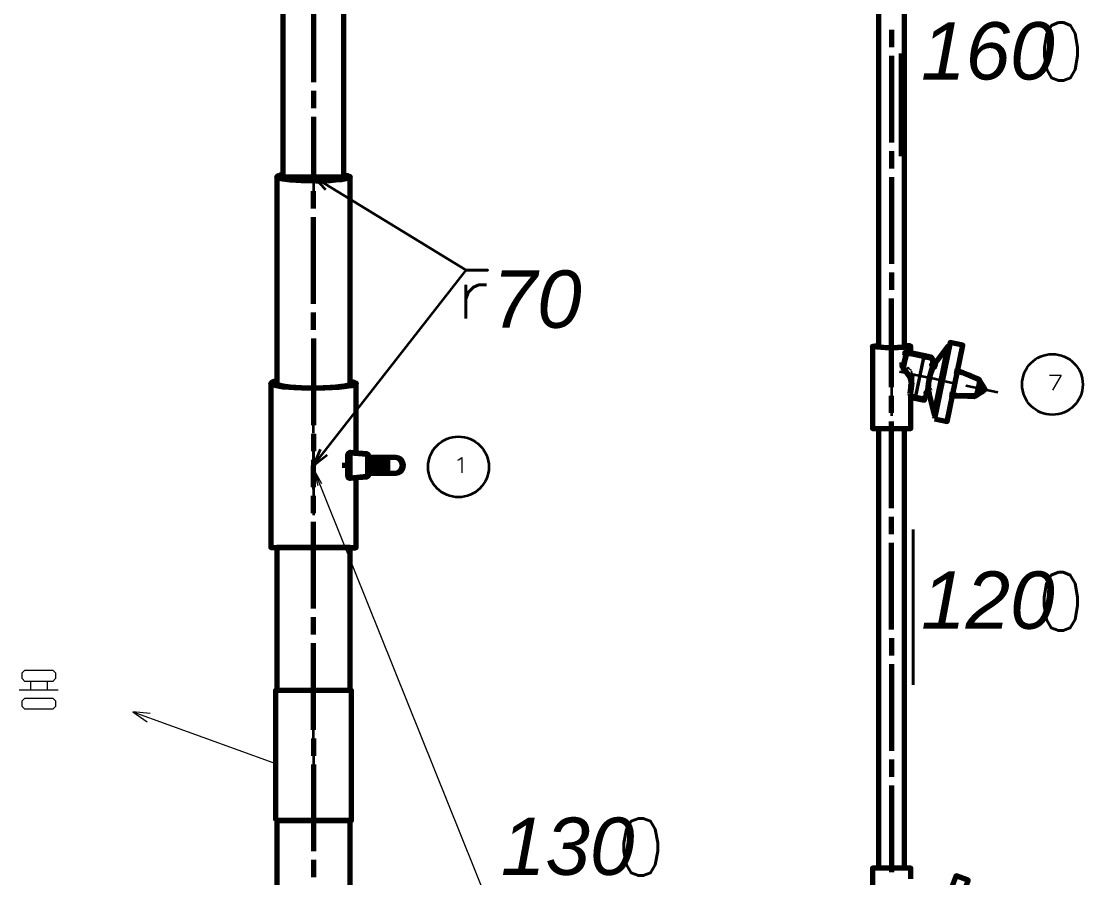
# Model space of a CAD drawing. Extents: x 0 to 174, y 0 to 33.
# Drawn here: x 29.973 to 34.793, y 11.272 to 15.164 of the extents above; entities that cross this region are included whole.
import ezdxf
from ezdxf.enums import TextEntityAlignment as Align

# ---------------------------------------------------------------- set-up
doc = ezdxf.new("R2010")
doc.units = 0
doc.layers.add('PDF2_문자', color=7, linetype='Continuous')
doc.layers.add('PDF2_형상', color=157, linetype='Continuous', true_color=0x405f80)
doc.layers.add('YOLO_TEXT', color=3, linetype='Continuous', true_color=0x008230)
doc.styles.add('OCR_LATIN', font='txt.shx')
doc.styles.add('PDF LucidaHandwriting Italic', font='ariali.ttf')

msp = doc.modelspace()

# ---------------------------------------------------------------- linework, layer by layer
at = {"layer": 'PDF2_형상', "lineweight": 70}
for points in [[(31.1608, 17.2724), (31.1608, 14.4561), (31.4383, 14.4561), (31.4383, 17.0661)], [(33.8661, 16.4933), (33.8661, 13.6862), (33.8661, 13.6861), (33.8664, 13.6858), (33.8671, 13.6856), (33.87, 13.6847), (33.8875, 13.6829), (33.9282, 13.6819), (33.9521, 13.6824), (33.9712, 13.6835), (33.9808, 13.6849), (33.9842, 13.6862), (33.9842, 16.4933)], [(31.1608, 14.4667), (31.149, 14.4642), (31.1404, 14.4615), (31.136, 14.4594), (31.134, 14.4578), (31.1333, 14.4561)], [(31.4383, 14.4665), (31.4553, 14.4628), (31.4635, 14.4593), (31.4653, 14.4578), (31.4657, 14.4571), (31.4658, 14.4564), (31.4658, 14.4557), (31.4656, 14.4549), (31.465, 14.4542), (31.464, 14.4533), (31.4604, 14.4512), (31.4537, 14.449), (31.4414, 14.4461), (31.4251, 14.4436), (31.4019, 14.4411), (31.375, 14.4392), (31.3435, 14.4378), (31.3101, 14.4371), (31.2454, 14.4382), (31.1937, 14.4414), (31.1603, 14.4457), (31.1426, 14.4499), (31.1353, 14.4532), (31.1337, 14.4547), (31.1335, 14.4554), (31.1333, 14.4561), (31.1333, 13.5174), (31.1335, 13.5167), (31.1337, 13.516), (31.1353, 13.5144), (31.1426, 13.5111), (31.1603, 13.5069), (31.1937, 13.5026), (31.2454, 13.4993), (31.3101, 13.4983), (31.3435, 13.499), (31.375, 13.5004), (31.4019, 13.5024), (31.4251, 13.5049), (31.4414, 13.5074), (31.4537, 13.5103), (31.4604, 13.5125), (31.464, 13.5144), (31.4658, 13.5174), (31.4658, 14.4561)], [(34.0118, 13.6569), (34.0118, 13.6862), (34.0108, 13.6854), (34.0081, 13.6844), (33.9993, 13.6829), (33.9803, 13.6812), (33.9549, 13.6803), (33.8972, 13.6801), (33.8582, 13.6822), (33.8424, 13.6844), (33.8396, 13.6853), (33.8389, 13.6857), (33.8386, 13.686), (33.8386, 13.6861), (33.8386, 13.6862), (33.8386, 13.6864), (33.8386, 13.6865), (33.8387, 13.6867), (33.8393, 13.6872), (33.8407, 13.6878), (33.8501, 13.6896), (33.8661, 13.691)], [(34.0118, 13.6862), (34.0118, 13.6864), (34.0117, 13.6867), (34.0115, 13.6868), (34.0108, 13.6872), (34.0079, 13.6882), (33.9924, 13.6904), (33.9842, 13.691)], [(33.8386, 13.6862), (33.8386, 13.511), (33.8386, 13.3128), (34.0118, 13.3128), (34.0118, 13.4597)], [(33.9986, 13.659), (33.9926, 13.659), (33.9906, 13.6493), (33.9926, 13.659), (33.9858, 13.659), (33.9906, 13.6493), (33.9822, 13.6558), (33.9821, 13.656)], [(33.9911, 13.6514), (33.9915, 13.6533)], [(34.1219, 13.5975), (34.1189, 13.596), (34.115, 13.5964), (34.1122, 13.5986), (34.1115, 13.6001), (34.1115, 13.6018), (34.1117, 13.6035), (34.1125, 13.6279), (34.1124, 13.6279), (34.1124, 13.6278), (34.1121, 13.6278), (34.1096, 13.6274), (34.1075, 13.6272), (34.1079, 13.6304), (34.1071, 13.6356), (34.1047, 13.6378), (34.0697, 13.645), (34.0119, 13.6569), (34.0062, 13.6582), (33.9986, 13.659), (33.9986, 13.6493)], [(33.9986, 13.6547), (34.0024, 13.6567), (34.0061, 13.6575), (34.0071, 13.6571), (34.0082, 13.6571)], [(34.0062, 13.6582), (34.0061, 13.6575), (34.0043, 13.6486)], [(34.0061, 13.6575), (34.0119, 13.6569)], [(34.1876, 13.686), (34.1819, 13.6871), (34.1165, 13.6006)], [(34.1178, 13.3769), (34.1499, 13.5321), (34.1819, 13.6871)], [(34.0171, 13.5507), (34.0169, 13.5507), (34.0169, 13.5508), (34.0167, 13.551), (34.0142, 13.5517), (34.0122, 13.5521), (34.0136, 13.5379), (34.014, 13.5307), (34.0133, 13.5197), (34.0136, 13.5271), (34.0124, 13.5343), (34.0099, 13.5412), (34.006, 13.5475), (33.98, 13.5824), (33.9774, 13.5867), (33.9774, 13.5869), (33.9775, 13.5872), (33.9778, 13.5888), (33.9785, 13.5918), (33.9826, 13.6114), (33.9785, 13.5918), (33.9778, 13.5888), (33.9775, 13.5872), (33.9774, 13.5869), (33.9774, 13.5867), (33.9744, 13.5929), (33.9728, 13.5997), (33.9724, 13.6065), (33.9732, 13.6133)], [(34.1225, 13.6083), (34.1225, 13.6079), (34.1222, 13.6001), (34.1193, 13.5982), (34.1157, 13.5982), (34.1128, 13.6003), (34.1117, 13.6035), (34.1082, 13.6028), (34.1068, 13.6028), (34.1115, 13.6018), (34.1106, 13.5971), (34.1026, 13.5708), (34.0957, 13.5433), (34.1043, 13.5415)], [(34.1106, 13.5971), (34.1107, 13.5954), (34.1129, 13.5928), (34.1154, 13.5918), (34.1178, 13.5917), (34.121, 13.5932), (34.1219, 13.5976)], [(34.1122, 13.6103), (34.1122, 13.6101), (34.1121, 13.6093), (34.1118, 13.6024)], [(34.1119, 13.6121), (34.1122, 13.6101)], [(34.0065, 13.5857), (34.0062, 13.5854), (34.0035, 13.5808)], [(34.0171, 13.5506), (34.0161, 13.5426), (34.0151, 13.5349), (34.0143, 13.5272), (34.0139, 13.5235), (34.0137, 13.5226), (34.0133, 13.5197), (34.0081, 13.4736)], [(34.0183, 13.5612), (34.0175, 13.5614), (34.0125, 13.5619)], [(34.3163, 13.5392), (34.2872, 13.5507), (34.2585, 13.5621), (34.2524, 13.5642), (34.2312, 13.569), (34.21, 13.5739)], [(34.2496, 13.5657), (34.2325, 13.5725), (34.2294, 13.5736)], [(34.2524, 13.5642), (34.3164, 13.5372), (34.3165, 13.5385), (34.3164, 13.5389), (34.3163, 13.5392), (34.3182, 13.5382)], [(31.466, 13.5288), (31.4682, 13.5283), (31.4846, 13.524), (31.4915, 13.5204), (31.4931, 13.5189), (31.4933, 13.5181), (31.4935, 13.5174), (31.4933, 13.5165), (31.4929, 13.5157), (31.4922, 13.5149), (31.4894, 13.5129), (31.4842, 13.5106), (31.4739, 13.5076), (31.4601, 13.5049), (31.4396, 13.5019), (31.415, 13.4996), (31.3843, 13.4974), (31.3508, 13.496), (31.2786, 13.4953), (31.2126, 13.4975), (31.1628, 13.5017), (31.1312, 13.5064), (31.1147, 13.5107), (31.1076, 13.5142), (31.1062, 13.5158), (31.1058, 13.5165), (31.1057, 13.5174), (31.1057, 13.1458), (31.1057, 12.7718)], [(31.1333, 13.5288), (31.1214, 13.5261), (31.1128, 13.5232), (31.1085, 13.5211), (31.1064, 13.5192), (31.1057, 13.5174)], [(31.4935, 13.2033), (31.4935, 13.5174)], [(34.0118, 13.506), (34.0118, 13.511)], [(34.0957, 13.5433), (34.0911, 13.5153), (34.0879, 13.4879), (34.0851, 13.4742), (34.0871, 13.4772), (34.0906, 13.4785), (34.0943, 13.4772), (34.0964, 13.4742), (34.0957, 13.4717), (34.095, 13.4701)], [(34.2997, 13.4594), (34.3019, 13.4594), (34.3019, 13.4596), (34.3021, 13.46), (34.3022, 13.4614), (34.3093, 13.4631), (34.3133, 13.4656), (34.3172, 13.47), (34.3193, 13.475), (34.3208, 13.4822), (34.3217, 13.4861), (34.3225, 13.4901), (34.3224, 13.4917), (34.3217, 13.4949), (34.3217, 13.4961), (34.3218, 13.4968), (34.3222, 13.4979), (34.3242, 13.5006), (34.3249, 13.5019), (34.3265, 13.51), (34.3281, 13.5172), (34.3283, 13.5233), (34.3265, 13.5294), (34.3239, 13.5336), (34.3182, 13.5382), (34.3183, 13.5381), (34.3182, 13.5378), (34.3179, 13.5365), (34.3164, 13.5372)], [(34.3174, 13.4699), (34.3272, 13.476), (34.3417, 13.4851), (34.3433, 13.4861), (34.3503, 13.4906), (34.3457, 13.4974)], [(34.3178, 13.5365), (34.3211, 13.5343), (34.324, 13.5317), (34.3262, 13.5282), (34.3278, 13.5246), (34.3283, 13.5207), (34.3281, 13.5172)], [(34.3283, 13.5226), (34.3349, 13.5131), (34.3378, 13.5088), (34.3407, 13.5046), (34.3433, 13.5007), (34.3457, 13.4974), (34.3454, 13.4976), (34.3425, 13.4997), (34.3386, 13.5008), (34.3333, 13.5007), (34.325, 13.5025)], [(34.3333, 13.5007), (34.3356, 13.4994), (34.3369, 13.4968), (34.3369, 13.4936)], [(34.0079, 13.4736), (34.0093, 13.4642), (34.0149, 13.4565), (34.0233, 13.4524), (34.0296, 13.4511), (34.0646, 13.4439), (34.0743, 13.4418), (34.0758, 13.4497)], [(34.0756, 13.4497), (34.0735, 13.4512), (34.0712, 13.4524), (34.0701, 13.4487), (34.0675, 13.4449), (34.0656, 13.4439), (34.0646, 13.4439), (34.0679, 13.4438), (34.0711, 13.4449), (34.0738, 13.4469), (34.0756, 13.4497), (34.0846, 13.4725), (34.0869, 13.4753), (34.0904, 13.4761), (34.0938, 13.4747), (34.0957, 13.4717)], [(34.0849, 13.4726), (34.0839, 13.4708)], [(34.085, 13.4733), (34.0847, 13.4725), (34.0847, 13.4724), (34.0849, 13.4725)], [(34.0879, 13.4879), (34.0886, 13.4893), (34.0897, 13.4903), (34.0932, 13.4911), (34.0969, 13.49), (34.0983, 13.4889), (34.0992, 13.4875)], [(34.094, 13.4744), (34.1178, 13.3769), (34.1233, 13.3758)], [(34.1885, 13.4697), (34.2099, 13.4658), (34.2312, 13.4619), (34.2376, 13.4614)], [(34.2064, 13.4622), (34.2281, 13.4617), (34.2376, 13.4614), (34.2997, 13.4594), (34.2999, 13.4596), (34.3, 13.4597), (34.3003, 13.46), (34.3007, 13.4613), (34.2312, 13.4619)], [(34.3007, 13.4613), (34.3022, 13.4614)], [(34.3172, 13.4694), (34.3193, 13.475), (34.3181, 13.471), (34.3158, 13.4672), (34.3129, 13.4642), (34.3096, 13.4618), (34.3058, 13.4603), (34.3019, 13.4596)], [(34.3224, 13.4897), (34.3307, 13.4879), (34.3356, 13.4858), (34.3396, 13.4853), (34.3429, 13.486), (34.3433, 13.4861)], [(33.8661, 13.3128), (33.8661, 11.3161)], [(33.9842, 11.3161), (33.9842, 13.3128)], [(31.5503, 13.1749), (31.5501, 13.1736), (31.5496, 13.1683), (31.5497, 13.1658), (31.5503, 13.1617), (31.5503, 13.1299), (31.5503, 13.1233), (31.5503, 13.1167), (31.5503, 13.1024), (31.5486, 13.0969), (31.5411, 13.0924), (31.466, 13.0858), (31.4599, 13.0879), (31.456, 13.0958), (31.456, 13.1958), (31.4581, 13.2019), (31.466, 13.2058), (31.5411, 13.1992), (31.5464, 13.1972), (31.5503, 13.1893), (31.5503, 13.1749), (31.5503, 13.1683), (31.5503, 13.1617)], [(31.466, 13.0858), (31.4661, 13.0858), (31.4661, 13.0863), (31.466, 13.0957), (31.466, 13.1958), (31.4663, 13.2029), (31.4661, 13.2056), (31.4661, 13.2057), (31.466, 13.2057), (31.466, 13.2058)], [(31.5497, 13.1608), (31.5507, 13.1644), (31.5536, 13.1674), (31.5575, 13.1683)], [(31.5514, 13.1261), (31.5543, 13.124), (31.5575, 13.1233), (31.5578, 13.1233), (31.5578, 13.1683), (31.5575, 13.1683), (31.5551, 13.1679), (31.5531, 13.1667), (31.5514, 13.1649), (31.5503, 13.1608), (31.5503, 13.1308), (31.5507, 13.1283), (31.5518, 13.1261), (31.5536, 13.1244), (31.5575, 13.1233)], [(31.5575, 13.1683), (31.5575, 13.1683)], [(31.5775, 13.1233), (31.5736, 13.1244), (31.5718, 13.1261), (31.5707, 13.1283), (31.5703, 13.1308), (31.5703, 13.1608), (31.5714, 13.1649), (31.5731, 13.1667), (31.5751, 13.1679), (31.5775, 13.1683), (31.5778, 13.1683), (31.5778, 13.1233), (31.5775, 13.1233), (31.5738, 13.1243), (31.5707, 13.1271), (31.5697, 13.1308), (31.5697, 13.1608), (31.5707, 13.1644), (31.5738, 13.1674), (31.5775, 13.1683)], [(31.5775, 13.1683), (31.5775, 13.1683)], [(31.5975, 13.1683), (31.5975, 13.1683)], [(31.5975, 13.1233), (31.5978, 13.1233), (31.5978, 13.1683), (31.5975, 13.1683)], [(31.6175, 13.1683), (31.6175, 13.1683)], [(31.6175, 13.1233), (31.6178, 13.1233), (31.6178, 13.1683), (31.6175, 13.1683)], [(31.6375, 13.1233), (31.6378, 13.1233), (31.6378, 13.1683), (31.6375, 13.1683)], [(31.6375, 13.1683), (31.6375, 13.1683)], [(31.5503, 13.1167), (31.5497, 13.1208), (31.5496, 13.1233), (31.5501, 13.1286), (31.5503, 13.1299)], [(31.5575, 13.1233), (31.5575, 13.1233)], [(31.5775, 13.1233), (31.5775, 13.1233)], [(31.5975, 13.1233), (31.5975, 13.1233)], [(31.6175, 13.1233), (31.6175, 13.1233)], [(31.6375, 13.1233), (31.6375, 13.1233)], [(31.1333, 12.7714), (31.1058, 12.7718), (31.1281, 12.7721), (31.4324, 12.7722), (31.4872, 12.7719), (31.4926, 12.7718), (31.4933, 12.7718), (31.4935, 12.7718), (31.4935, 13.0882)], [(31.4658, 12.1224), (31.4658, 12.7718), (31.4657, 12.7718), (31.4626, 12.7718), (31.4233, 12.7721), (31.1886, 12.7722), (31.1333, 12.7718), (31.1333, 12.1224)], [(31.4658, 12.7714), (31.4864, 12.7717), (31.4917, 12.7717), (31.4935, 12.7718)], [(31.1333, 11.5315), (31.1711, 11.5319), (31.43, 11.5319), (31.4686, 11.5317), (31.4715, 11.5317), (31.4718, 11.5317), (31.4718, 12.1222), (31.4715, 12.1222), (31.4686, 12.1222), (31.43, 12.1225), (31.1872, 12.1226), (31.1274, 12.1222), (31.1274, 11.5317)], [(31.4658, 10.7729), (31.4658, 11.5317), (31.4657, 11.5317), (31.4626, 11.5317), (31.4233, 11.5319), (31.1886, 11.5321), (31.1333, 11.5317), (31.1333, 10.7729)], [(31.4658, 11.5315), (31.4703, 11.5315), (31.4714, 11.5315), (31.4718, 11.5317)], [(34.0118, 11.2668), (34.0118, 11.3161), (33.8386, 11.3161), (33.8386, 11.1304), (33.8386, 10.9421), (34.0118, 10.9421), (34.0118, 11.0569)]]:
    msp.add_lwpolyline(points, dxfattribs=at)
at = {"layer": 'PDF2_형상', "color": 3, "lineweight": 70}
for points in [[(31.2996, 15.2808), (31.2996, 14.8872)], [(33.9251, 15.125), (33.9251, 15.0462)], [(33.9251, 15.0069), (33.9251, 14.6132)], [(31.2996, 14.8478), (31.2996, 14.769)], [(31.2996, 14.7297), (31.2996, 14.4561), (31.2996, 14.4308)], [(33.9251, 14.5739), (33.9251, 14.4951)], [(33.9251, 14.4557), (33.9251, 14.0621)], [(31.2996, 14.3128), (31.2996, 14.3915)], [(31.2996, 13.8797), (31.2996, 14.2733)], [(33.9251, 14.0226), (33.9251, 13.9439)], [(33.9251, 13.5018), (33.9251, 13.511), (33.9251, 13.9046)], [(31.2996, 13.7615), (31.2996, 13.8403)], [(31.2996, 13.7222), (31.2996, 13.3285)], [(33.9251, 13.3838), (33.9251, 13.4624)], [(33.9251, 12.9506), (33.9251, 13.3443)], [(31.2996, 13.2892), (31.2996, 13.2104)], [(31.2996, 13.171), (31.2996, 13.1458)], [(31.456, 13.1458), (31.4303, 13.1458)], [(33.9251, 12.8325), (33.9251, 12.9112)], [(33.9251, 12.3994), (33.9251, 12.7932)], [(33.9251, 12.36), (33.9251, 12.2814)], [(33.9251, 12.2419), (33.9251, 11.8482)], [(33.9251, 11.8089), (33.9251, 11.7301)], [(33.9251, 11.6908), (33.9251, 11.2971)]]:
    msp.add_lwpolyline(points, dxfattribs=at)
at = {"layer": 'PDF2_형상', "color": 18, "lineweight": 35, "true_color": 0x260000}
for points in [[(31.2996, 15.2808), (31.2996, 14.8872)], [(33.9251, 15.125), (33.9251, 15.0462)], [(33.9251, 15.0069), (33.9251, 14.6132)], [(31.2996, 14.8478), (31.2996, 14.769)], [(31.2996, 14.7297), (31.2996, 14.3282)], [(31.2996, 14.4308), (31.2996, 14.6214)], [(33.9251, 14.5739), (33.9251, 14.4951)], [(31.2996, 13.1458), (31.9935, 14.0333), (32.0919, 14.0333), (31.9935, 14.0333), (31.2996, 14.4561)], [(31.3751, 14.4339), (31.2996, 14.4561), (31.3539, 14.3992)], [(33.9251, 14.4557), (33.9251, 14.0621)], [(31.2996, 14.3128), (31.2996, 14.3915)], [(31.2996, 13.8797), (31.2996, 14.2733)], [(33.9251, 14.0226), (33.9251, 13.9439)], [(33.9251, 13.9046), (33.9251, 13.5108)], [(31.2996, 13.7615), (31.2996, 13.8403)], [(33.9251, 13.6774), (33.9251, 13.8271)], [(31.2996, 13.7222), (31.2996, 13.3285)], [(31.2996, 13.4103), (31.2996, 13.6889)], [(33.9251, 13.5018), (33.9251, 13.639), (33.9251, 13.4907)], [(33.9251, 13.6381), (33.9251, 13.5593)], [(34.1074, 13.5408), (33.9612, 13.5711)], [(33.9251, 13.5199), (33.9251, 13.3703)], [(34.1458, 13.5329), (34.2229, 13.5169)], [(34.2615, 13.5089), (34.4075, 13.4787)], [(33.9251, 13.4715), (33.9251, 13.3744)], [(33.9251, 13.3838), (33.9251, 13.4624)], [(33.9251, 13.4512), (33.9251, 13.3725)], [(31.2996, 13.2922), (31.2996, 13.371)], [(33.9251, 12.9506), (33.9251, 13.3443)], [(33.9251, 13.3332), (33.9251, 13.1849)], [(31.2996, 13.2892), (31.2996, 13.2104)], [(31.2996, 13.0375), (31.2996, 13.275)], [(31.2996, 13.0468), (31.2996, 13.2749)], [(31.2996, 13.2528), (31.2996, 12.9743)], [(31.3304, 13.2182), (31.2996, 13.1458), (31.3625, 13.1932)], [(31.2996, 13.171), (31.2996, 12.9806)], [(31.2996, 12.9286), (31.2996, 13.0074)], [(31.2996, 12.9982), (31.2996, 12.9194)], [(31.2996, 12.4956), (31.2996, 12.8893)], [(31.2996, 12.88), (31.2996, 12.6425)], [(33.9251, 12.8325), (33.9251, 12.9112)], [(33.9251, 12.3994), (33.9251, 12.7932)], [(31.2996, 12.3775), (31.2996, 12.4562)], [(33.9251, 12.36), (33.9251, 12.2814)], [(31.2996, 11.9444), (31.2996, 12.3381)], [(31.2996, 11.9057), (31.2996, 12.2513)], [(33.9251, 12.2419), (33.9251, 11.8482)], [(31.2996, 11.905), (31.2996, 11.8262)], [(31.2996, 11.8662), (31.2996, 11.7875)], [(31.2996, 11.7869), (31.2996, 11.3932)], [(33.9251, 11.8089), (33.9251, 11.7301)], [(31.2996, 11.7482), (31.2996, 11.4025)], [(33.9251, 11.6908), (33.9251, 11.2971)], [(33.9251, 11.3019), (33.9251, 11.4442)], [(31.2996, 11.3539), (31.2996, 11.2751)]]:
    msp.add_lwpolyline(points, dxfattribs=at)
at = {"layer": 'PDF2_형상', "lineweight": 70}
for points in [[(31.4383, 14.4561), (31.4378, 14.4547), (31.4361, 14.4532), (31.4318, 14.4512), (31.424, 14.449), (31.4099, 14.4465), (31.3917, 14.4443), (31.3669, 14.4422), (31.3392, 14.4408), (31.2783, 14.4404), (31.2254, 14.4426), (31.1897, 14.4464), (31.1707, 14.4503), (31.1629, 14.4533), (31.1614, 14.4547), (31.161, 14.4554), (31.1608, 14.4561), (31.161, 14.4554), (31.1614, 14.4547), (31.1629, 14.4533), (31.1707, 14.4503), (31.1897, 14.4464), (31.2254, 14.4426), (31.2783, 14.4404), (31.3392, 14.4408), (31.3669, 14.4422), (31.3917, 14.4443), (31.4099, 14.4465), (31.424, 14.449), (31.4318, 14.4512), (31.4361, 14.4532), (31.4378, 14.4547)], [(34.1196, 13.3574), (34.1774, 13.3454), (34.2492, 13.6924), (34.1914, 13.7044)], [(33.9826, 13.6114), (33.9876, 13.6353), (33.9906, 13.6493), (33.9876, 13.6353)], [(34.0678, 13.6356), (34.0697, 13.645), (34.0707, 13.6446), (34.0721, 13.6429), (34.0729, 13.6382), (34.0725, 13.6346)], [(34.0364, 13.4596), (34.036, 13.4581), (34.0336, 13.4532), (34.0315, 13.4514), (34.0306, 13.4511), (34.0296, 13.4511), (34.0297, 13.4518), (34.0315, 13.4606)], [(34.0847, 13.4725), (34.0847, 13.4726), (34.0846, 13.4728), (34.0836, 13.4735), (34.0804, 13.4751), (34.0839, 13.4744), (34.0851, 13.4742)], [(31.5897, 13.1608), (31.5897, 13.1308), (31.5907, 13.1271), (31.5938, 13.1243), (31.5975, 13.1233), (31.5936, 13.1244), (31.5918, 13.1261), (31.5907, 13.1283), (31.5903, 13.1308), (31.5903, 13.1608), (31.5914, 13.1649), (31.5931, 13.1667), (31.5951, 13.1679), (31.5975, 13.1683), (31.5938, 13.1674), (31.5907, 13.1644)], [(31.6097, 13.1608), (31.6097, 13.1308), (31.6107, 13.1271), (31.6137, 13.1243), (31.6175, 13.1233), (31.6136, 13.1244), (31.6118, 13.1261), (31.6107, 13.1283), (31.6103, 13.1308), (31.6103, 13.1608), (31.6114, 13.1649), (31.6131, 13.1667), (31.6151, 13.1679), (31.6175, 13.1683), (31.6137, 13.1674), (31.6107, 13.1644)], [(31.6375, 13.1683), (31.6336, 13.1674), (31.6307, 13.1644), (31.6297, 13.1608), (31.6297, 13.1308), (31.6307, 13.1271), (31.6336, 13.1243), (31.6375, 13.1233), (31.6336, 13.1244), (31.6318, 13.1261), (31.6307, 13.1283), (31.6303, 13.1308), (31.6303, 13.1608), (31.6314, 13.1649), (31.6331, 13.1667), (31.6351, 13.1679)], [(34.094, 10.949), (34.1493, 10.9283), (34.2731, 11.2604), (34.2176, 11.2811)]]:
    msp.add_lwpolyline(points, close=True, dxfattribs=at)
at = {"layer": 'PDF2_형상', "lineweight": 35}
for points in [[(33.9879, 13.5882), (33.9839, 13.5953), (33.9822, 13.6033), (33.9826, 13.6114), (33.9876, 13.6353), (33.9906, 13.6493), (33.9986, 13.6493), (34.0043, 13.6486), (34.01, 13.6475)], [(33.9906, 13.6493), (33.9906, 13.6493)], [(33.9908, 13.6504), (33.9975, 13.649), (33.9996, 13.6486), (34, 13.6486), (34.0003, 13.6485)], [(34.0119, 13.6569), (34.01, 13.6475), (34.0678, 13.6356), (34.0315, 13.4606), (34.0253, 13.4619), (34.0236, 13.4536), (34.0233, 13.4524)], [(33.9732, 13.6133), (33.9739, 13.6132), (33.9826, 13.6114)], [(33.9826, 13.6114), (33.9826, 13.6114)], [(34.1219, 13.5975), (34.1222, 13.6001)], [(34.006, 13.5475), (34.0067, 13.5479), (34.0137, 13.5532), (33.9879, 13.5882), (33.9811, 13.5832), (33.98, 13.5824)], [(34.0231, 13.5186), (34.0229, 13.5308), (34.0197, 13.5426), (34.0137, 13.5532)], [(34.1556, 13.5308), (34.1499, 13.5321), (34.1043, 13.5415), (34.1092, 13.5596), (34.1153, 13.5771), (34.1211, 13.5931)], [(34.224, 13.571), (34.2496, 13.5657)], [(34.2249, 13.5746), (34.2294, 13.5736)], [(34.0133, 13.5197), (34.0137, 13.5197), (34.0142, 13.5197), (34.0162, 13.5194), (34.0231, 13.5186), (34.0176, 13.4725), (34.0087, 13.4736), (34.0081, 13.4736)], [(34.0964, 13.4742), (34.0992, 13.4875), (34.1008, 13.5151), (34.1021, 13.5283), (34.1043, 13.5415)], [(34.3178, 13.5365), (34.3144, 13.5122), (34.3087, 13.485), (34.3022, 13.4614)], [(34.3218, 13.4968), (34.3369, 13.4936), (34.3413, 13.4942), (34.3454, 13.4976)], [(34.3264, 13.5093), (34.3274, 13.5079), (34.3261, 13.5082)], [(34.3349, 13.5131), (34.3339, 13.5124), (34.3274, 13.5079), (34.3386, 13.5008)], [(34.0176, 13.4725), (34.0176, 13.4707), (34.0179, 13.4689), (34.0186, 13.4671), (34.0194, 13.4657), (34.0207, 13.4642), (34.0219, 13.4632), (34.0237, 13.4624), (34.0253, 13.4619)], [(34.2064, 13.4622), (34.2018, 13.4632)], [(34.2281, 13.4617), (34.2025, 13.4669)], [(34.321, 13.4828), (34.3224, 13.4838), (34.3211, 13.484)], [(34.3217, 13.4961), (34.3368, 13.4931), (34.3406, 13.4908), (34.3419, 13.4888), (34.3429, 13.486)], [(34.3356, 13.4858), (34.3224, 13.4838), (34.3265, 13.4771), (34.3272, 13.476)], [(34.3368, 13.4931), (34.3356, 13.4901), (34.3333, 13.4883), (34.3307, 13.4879)], [(31.5411, 13.1992), (31.5414, 13.1985), (31.5417, 13.1963), (31.5412, 13.1893), (31.466, 13.1958), (31.456, 13.1958)], [(31.5503, 13.1024), (31.5412, 13.1024), (31.5412, 13.1893), (31.5503, 13.1893)], [(31.5496, 13.1683), (31.5503, 13.1683)], [(31.6733, 13.1808), (31.6685, 13.1797), (31.5503, 13.1797)], [(31.5703, 13.1608), (31.5697, 13.1608)], [(31.5903, 13.1608), (31.5897, 13.1608)], [(31.6103, 13.1608), (31.6097, 13.1608)], [(31.6303, 13.1608), (31.6297, 13.1608)], [(31.5496, 13.1233), (31.5503, 13.1233)], [(31.6733, 13.1108), (31.6685, 13.1118), (31.5503, 13.1118)], [(31.5697, 13.1308), (31.5703, 13.1308)], [(31.5897, 13.1308), (31.5903, 13.1308)], [(31.6097, 13.1308), (31.6103, 13.1308)], [(31.6297, 13.1308), (31.6303, 13.1308)], [(31.466, 13.0958), (31.456, 13.0958)], [(31.466, 13.0957), (31.5412, 13.1024), (31.5417, 13.0954), (31.5415, 13.0932), (31.5414, 13.0926), (31.5412, 13.0925), (31.5412, 13.0924), (31.5411, 13.0924)]]:
    msp.add_lwpolyline(points, dxfattribs=at)
msp.add_lwpolyline([(34.0804, 13.4751), (34.0712, 13.4524), (34.0364, 13.4596), (34.0725, 13.6346), (34.1075, 13.6272), (34.1068, 13.6028)], close=True, dxfattribs=at)
at = {"layer": 'PDF2_형상', "color": 18, "lineweight": 13, "true_color": 0x260000}
for points in [[(34.6422, 13.556), (34.6956, 13.556), (34.6556, 13.4871)], [(31.9553, 13.1689), (31.9619, 13.1722), (31.9742, 13.1811), (31.9742, 13.1122)]]:
    msp.add_lwpolyline(points, dxfattribs=at)
at = {"layer": 'PDF2_형상', "lineweight": 70}
msp.add_lwpolyline([(31.5503, 13.1108), (31.6733, 13.1108, 0.999225), (31.6733, 13.1808), (31.5503, 13.1808)], format="xyb", dxfattribs=at)
at = {"layer": 'PDF2_형상', "lineweight": 35}
msp.add_lwpolyline([(31.5503, 13.1158), (31.6685, 13.1158), (31.6685, 13.1118, 0.972037), (31.6685, 13.1797), (31.6685, 13.1758), (31.5503, 13.1758)], format="xyb", dxfattribs=at)
at = {"layer": 'PDF2_형상', "color": 1, "lineweight": 70}
for points in [[(31.2996, 13.0468), (31.2996, 13.1458)], [(31.2996, 12.9286), (31.2996, 13.0074)], [(31.2996, 12.4956), (31.2996, 12.8893)], [(31.2996, 12.3775), (31.2996, 12.4562)], [(31.2996, 11.9444), (31.2996, 12.3381)], [(31.2996, 11.905), (31.2996, 11.8262)], [(31.2996, 11.7869), (31.2996, 11.3932)], [(31.2996, 11.3539), (31.2996, 11.2751)]]:
    msp.add_lwpolyline(points, dxfattribs=at)
at = {"layer": 'PDF2_형상', "color": 7, "lineweight": 13}
for points in [[(31.2996, 13.1306), (32.0915, 11.1599), (32.8829, 11.1599), (32.0915, 11.1599), (31.2996, 10.5933)], [(31.3382, 13.0619), (31.2996, 13.1306), (31.3192, 13.0543)], [(30.0147, 12.1643), (30.0147, 12.1264)], [(30.0906, 12.1643), (30.0906, 12.1264)], [(29.964, 12.1264), (30.1412, 12.1264)], [(30.4793, 12.0251), (31.1154, 11.7958)], [(30.5578, 12.0186), (30.4793, 12.0251), (30.5439, 11.9801)]]:
    msp.add_lwpolyline(points, dxfattribs=at)
for points in [[(29.9894, 12.215), (30.116, 12.215), (30.1286, 12.2024), (30.1286, 12.1771), (30.116, 12.1643), (29.9894, 12.1643), (29.9767, 12.1771), (29.9767, 12.2024)], [(29.9894, 12.0885), (30.116, 12.0885), (30.1286, 12.0758), (30.1286, 12.0504), (30.116, 12.0378), (29.9894, 12.0378), (29.9767, 12.0504), (29.9767, 12.0758)]]:
    msp.add_lwpolyline(points, close=True, dxfattribs=at)
at = {"layer": 'PDF2_형상', "color": 18, "lineweight": 35, "true_color": 0x260000}
for centre in [(34.6552, 13.5134), (31.9583, 13.1386)]:
    msp.add_circle(centre, 0.1378, dxfattribs=at)
at = {"layer": 'PDF2_형상', "lineweight": 35}
msp.add_arc((31.6679, 13.1458), 0.03, 271.067, 88.933, dxfattribs=at)

# ---------------------------------------------------------------- texts
at = {"layer": 'PDF2_문자', "char_height": 0.2605, "attachment_point": 4, "style": 'PDF LucidaHandwriting Italic'}
for s, insert in [('160', (34.0585, 15.0275)), ('70', (32.1128, 13.8994)), ('120', (34.0585, 12.5315)), ('130', (32.1506, 11.4132))]:
    msp.add_mtext(s, dxfattribs=dict(at, insert=insert))
at = {"layer": 'YOLO_TEXT', "style": 'OCR_LATIN'}
for s, height, p, p2 in [('0', 0.2637, (34.5864, 14.894), (34.802, 14.894)), ('l', 0.4661, (33.9353, 14.5506), (33.9932, 14.5506)), ('r', 0.2284, (31.9444, 13.8134), (32.097, 13.8134)), ('l', 0.7052, (33.9774, 12.1485), (34.0695, 12.1485)), ('0', 0.2645, (34.5851, 12.3953), (34.8014, 12.3953)), ('0', 0.2602, (32.677, 11.2816), (32.8956, 11.2816))]:
    msp.add_text(s, height=height, dxfattribs=at).set_placement(p, p2, align=Align.FIT)

doc.saveas('drawing.dxf')
